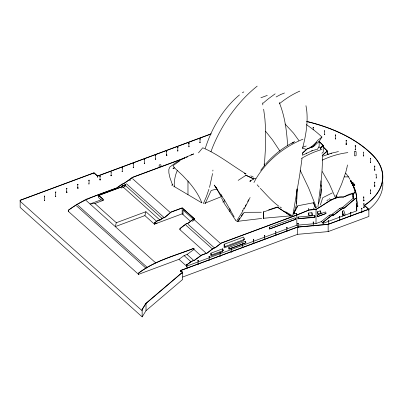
<?xml version="1.0" encoding="UTF-8"?>
<svg xmlns="http://www.w3.org/2000/svg" width="403" height="403" viewBox="0 0 403 403"><rect width="100%" height="100%" fill="white"/><g stroke="black" fill="none" stroke-linecap="round" stroke-linejoin="round"><path stroke-width="0.6" d="M235.73 219.922L235.755 220.466L224.133 203.162L224.234 199.782M201.787 202.22L201.848 202.88L174.101 186.468L174.348 182.247A56.395 32.154 60.6 0 1 176.443 172.549L177.401 170.333M321.161 189.083L320.984 193.208M352.282 184.378L352.262 184.242A82.882 47.851 0 0 0 351.144 182.433M264.383 165.442L265.572 146.445L265.653 130.28L264.927 119.051L263.648 109.178M296.699 200.659L296.406 203.727M296.789 199.425L296.981 188.831M302.386 154.918L302.547 153.216M320.934 193.687L320.244 197.037M352.298 184.312L352.62 184.176A0.977 0.343 -8.9 0 0 352.942 184.07L353.486 184.01A0.977 0.317 2.9 0 0 353.849 184.05M212.829 171.074L212.955 170.041M317.932 206.89C319.796 190.241 322.758 173.612 322.34 156.802M302.043 158.369L299.691 175.114L292.744 215.998L285.455 211.656M320.758 195.616L321.418 188.69L320.979 180.806M352.595 183.582A0.977 0.685 18 0 1 352.832 183.42L353.018 183.123A0.977 0.539 20.1 0 1 353.018 182.907L352.827 182.604A0.977 0.393 13.8 0 1 352.585 182.443L352.328 182.347A4.765 1.929 -71.8 0 1 351.759 182.509L351.678 182.635A4.765 0.655 -84.3 0 1 351.618 183.007M354.343 185.35A0.977 0.685 18 0 1 354.58 185.184L354.766 184.886A0.977 0.539 20.1 0 1 354.766 184.67L354.635 184.493A4.765 3.647 -32.6 0 1 353.557 184.307L353.426 184.398A4.765 0.655 -84.3 0 1 353.235 185.471L352.957 185.496A0.977 0.741 -12.5 0 0 352.801 185.43M212.583 173.512L209.52 187.41M346.802 168.323L347.497 164.933M199.838 138.839L199.994 139.131L200.105 138.818M55.468 192.644L55.73 192.558L55.624 196.347M66.727 188.559L66.727 188.302L66.918 188.574M77.834 184.448L77.724 184.418M78.051 184.307L77.643 184.448L77.834 184.242M88.725 180.292L89.093 180.091L88.937 180.388M88.998 180.302L89.093 180.166M99.833 176.166L100.256 176.166L99.833 176.086M111.092 172.131L111.304 172.021M122.2 167.683L122.411 167.97M133.141 163.759L133.579 163.759M133.413 163.623L133.333 163.82M144.687 159.553L144.254 159.664L144.677 159.523M144.677 159.598L144.355 159.664M155.679 155.618L155.382 155.367M166.454 151.382L166.787 151.271M166.6 151.337L166.832 151.211M166.58 151.347L166.832 151.473M177.839 147.13L177.627 147.166M177.935 147.166L177.783 147.115M188.775 143.13L189.042 143.04M199.772 138.924L200.15 138.914M186.846 264.771L187.098 264.65L186.73 264.776M198.261 260.57C197.42 260.812 198.598 260.247 198.049 260.489M198.155 260.555L197.838 260.65M209.263 256.303L209.152 256.62L209.046 256.303M209.127 256.55L208.94 256.459M209.374 256.414L209.152 256.429M220.048 252.253C220.899 251.517 219.308 254.898 220.512 255.925M231.443 248.117L231.151 248.273L231.584 248.162M231.393 248.102L231.211 248.253M231.473 251.835L231.11 251.83L231.226 252.082M242.258 244.001L242.626 244.027M253.497 240.032L253.794 239.992M264.741 235.911L264.524 235.695M275.566 231.74L275.944 231.649M275.788 235.453L275.818 231.68M287.112 227.614L286.84 227.67M287.112 227.534L286.704 227.675L286.971 227.488M313.146 127.182L313.393 127.449L312.985 127.303M298.089 223.383L297.827 223.564L297.983 223.333M298.094 223.398L297.827 223.307M298.094 227.07L298.175 227.091M324.37 130.774L324.586 130.975M313.045 222.108L313.479 222.063L313.045 222.033M313.292 222.048L313.267 225.821M335.205 135.141L335.538 134.955L335.482 135.262M346.167 140.224L346.414 140.486L346.066 140.254M346.318 140.315L346.278 140.289M328.39 220.753L328.757 220.708L328.516 220.804M355.053 145.946L355.491 145.866L355.053 145.866M355.219 145.997L355.491 145.946M339.759 216.633L339.497 216.451L339.593 216.738M339.87 216.537L339.437 216.648M363.647 152.112L363.446 152.082M350.545 212.522L350.812 212.371M350.912 212.401L350.6 212.583M350.852 212.462L350.786 212.552M370.402 158.399L370.705 158.651L370.458 158.455M370.735 158.505L370.458 158.706M363.823 197.127L363.546 196.991M363.98 197.102L363.713 196.871L363.713 197.127M363.904 204.009L363.854 203.994M374.478 166.278L374.916 166.278L374.543 166.112M374.589 166.091L374.886 166.137L374.639 166.323M375.903 174.257C376.352 174.207 375.994 173.401 376.372 177.899M375.903 174.267L376.004 174.192M374.553 182.413L374.861 182.156L374.599 182.433M374.861 182.332L374.815 182.136M374.921 182.211L374.553 182.332M320.481 197.067L319.035 202.195L318.239 203.575M345.789 172.197L346.771 168.474M302.457 148.561C305.786 136.053 308.134 123.026 306.683 110.059M145.936 211.721L116.326 222.723L115.268 226.612L144.884 215.61L145.936 211.721L156.797 221.469M205.268 148.385C211.741 128.094 223.035 108.669 239.513 94.891M44.773 200.477C44.098 200.135 44.3 200.684 44.743 200.286M55.367 196.221C56.37 196.034 54.823 196.583 55.876 196.236M66.984 192.231C66.409 191.329 66.545 193.017 66.979 192.07M100.287 179.889C99.979 178.937 99.586 180.549 100.287 179.773M111.394 175.763C111.037 174.816 110.76 176.433 111.394 175.648M133.101 167.467L133.61 167.321L133.111 167.502M155.316 159.215C155.855 158.434 155.996 159.704 155.351 159.14M178.01 150.898L177.532 151.004L178.01 150.782M189.143 146.732C188.8 147.055 188.604 146.365 189.103 146.803M199.747 142.677L200.251 142.607L199.742 142.632M186.77 268.227L186.806 268.579M220.008 256.112L220.27 255.93M253.819 243.629L253.326 243.619M264.423 239.573L264.937 239.584M324.304 134.506L324.813 134.516M335.684 138.859C335.16 137.962 335.15 139.619 335.684 138.743M313.509 225.866L313.04 225.892M339.895 220.255L339.402 220.245M370.256 162.172L370.76 162.344L370.342 162.192M364.015 200.83C363.496 199.868 363.597 201.621 363.995 200.598M362.106 212.003L361.672 212.18M364.176 207.706L363.672 207.535M370.78 193.778L370.292 193.566L370.79 193.737M374.452 185.909C375.032 186.811 374.911 185.108 374.458 186.07M293.812 214.305L296.613 204.029L297.071 189.042M208.925 189.264L206.437 196.493L203.324 203.686M345.492 173.169L341.563 184.236L336.827 194.921M320.35 205.026L322.717 197.727L332.349 192.886M352.121 183.748L352.595 183.587M353.093 185.592L353.496 185.551A0.977 0.766 4.7 0 1 353.864 185.511L354.343 185.35M210.945 151.785L212.416 147.755A94.589 55.282 -59.4 0 1 257.225 86.116M247.699 201.601L248.631 199.54M249.472 198.86L250.097 197.47M205.162 203.661L211.187 190.478L217.172 188.906M353.854 184.05L354.333 184.206A0.977 0.393 13.8 0 0 354.569 184.367L354.756 184.524M335.447 197.888L336.782 195.017M171.804 185.415L172.343 184.282M173.879 186.937L174.418 185.803M249.261 199.319L244.022 209.127M253.94 182.579L255.709 179.219A76.54 58.274 -33.9 0 1 302.945 139.201M293.883 212.734L295.862 209.061M296.427 208.008L297.555 205.913M293.681 213.666L297.943 205.752L313.509 202.749L315.524 208.21M317.196 149.624L319.151 146.511L319.151 141.478L321.926 137.025A134.788 57.836 10.6 0 0 306.29 124.613M320.259 149.05L321.403 146.929L323.01 145.493L320.838 143.292A135.131 78.016 0 0 0 319.111 141.68M320.445 149.115L321.589 146.999L323.266 145.498L321.025 143.226A135.348 78.142 0 0 0 318.854 141.211M245.19 206.255L246.077 204.704M243.135 210.643L236.41 221.333M97.627 177.179L97.627 175.98L94.05 172.776L20.15 200.226L20.271 201.414L141.997 310.642L141.997 309.564L145.815 303.419L182.433 272.242L180.489 270.494L297.51 227.02L328.072 224.29L368.569 209.243L368.569 210.321M20.15 200.226L20.15 207.414L142.148 316.884L142.148 309.695L146.017 303.479L182.695 272.242L180.791 270.529L297.59 227.141L328.153 224.411L368.871 209.283L368.871 216.471L328.153 231.599L297.59 234.329L182.559 277.062M142.148 316.884L146.017 310.668L182.695 279.43L182.695 272.242M351.215 182.735A4.765 3.889 -0.5 0 0 351.582 182.569L351.809 182.544A4.765 3.647 -32.6 0 0 352.887 182.73L353.144 182.735M243.266 209.338L244.243 207.797M350.67 180.569L350.837 180.675A0.977 0.393 13.8 0 0 351.073 180.841L351.27 181.138A0.977 0.539 20.1 0 0 351.27 181.355L351.084 181.652M242.324 210.875L243.029 209.852M261.391 212.245L244.203 212.316L237.79 221.655L237.649 221.328L239.785 218.219M241.211 216.144L242.989 213.55M222.889 202.205L223.605 201.188M44.295 196.684L44.708 196.825L44.516 196.619M55.841 192.634L55.407 192.604L55.836 192.589M66.571 188.523L66.838 188.544L66.571 188.418M89.048 180.257C89.033 180.252 89.098 184.347 88.927 184M99.833 176.101L100.156 176.025M155.417 155.518L155.679 155.442L155.417 155.598M166.454 151.301L166.787 151.382M177.723 147.055C178.494 147.448 176.947 147.291 177.935 147.266M188.967 143.176L188.695 143.115L189.042 143.141M186.846 264.63L186.866 264.62M220.164 252.258L220.154 252.384M324.586 130.779L324.405 130.93M253.386 239.926L253.653 240.032L253.422 239.901M335.236 135L335.538 135.171M275.682 231.68L275.864 231.705M346.066 140.435L346.434 140.309M355.265 149.684C355.335 149.694 355.789 147.579 355.275 145.8M363.476 152.127L363.556 155.87M339.749 220.245L339.432 220.25M350.65 212.477L350.912 212.502M370.594 190.06L370.377 189.848L370.689 190.105M364.04 203.762L363.738 203.883M364.141 203.913L363.718 203.903M362.02 208.376L361.708 208.2L361.803 208.487M352.413 184.247L352.474 184.282A4.765 2.992 55.2 0 0 353.355 184.287L353.507 184.272A4.765 1.929 -71.8 0 0 354.076 184.116L354.212 184.035M260.691 170.383L265.154 164.656M55.377 196.306L55.841 196.306M66.943 192.181L66.5 192.171L66.974 192.145M100.261 179.809L99.818 179.798L100.302 179.854M110.906 175.678L111.399 175.688L110.901 175.632M144.209 163.22L144.722 163.351M144.682 163.306L144.214 163.26M166.923 155.019L166.449 155.044L166.933 155.1M197.802 264.166L198.301 264.177M324.314 134.587L324.803 134.552M231.121 251.91L231.503 251.709M335.654 138.788L335.2 138.803L335.674 138.778M346.479 144.143L345.97 144.168M346.439 144.098L345.996 144.088M363.31 155.83L363.783 155.805L363.299 155.744M350.806 181.869L350.842 181.824A0.977 0.685 18 0 1 351.078 181.657M374.941 169.915L374.468 169.94L374.951 170.001M374.951 185.959L374.478 185.984L374.966 186.04M364.015 200.709L363.541 200.734L363.995 200.714M370.78 193.657L370.286 193.762L370.76 193.662M363.687 207.616L364.186 207.666M353.512 184.735L353.829 184.347M198.452 152.893L202.759 147.77C218.179 154.248 231.725 165.326 246.127 173.955M351.607 182.609L351.809 182.589A4.765 3.662 31.8 0 0 352.892 183.229L353.149 183.345M353.507 184.272L353.355 184.373A4.765 2.967 -55.7 0 1 352.585 185.138M265.809 163.92C273.823 154.626 283.712 146.964 294.754 141.599M310.859 147.196L316.773 142.042M192.523 221.423L194.266 219.731L194.266 218.653L182.237 207.862L170.948 212.054L164.887 217.227L162.802 217.998L160.585 219.559L157.251 220.799L154.289 222.975L154.289 224.053L157.251 222.955M302.638 152.823L307.212 148.717L313.141 146.637L314.909 145.045M302.366 153.306L307.398 148.788L313.327 146.702L319.151 141.478M321.881 153.271L323.266 152.027L323.266 145.498M322.153 155.467L327.125 151.009L323.856 147.694A138.652 80.051 0 0 0 322.979 146.863M322.38 155.498L327.382 151.014A138.874 80.177 0 0 0 323.166 146.798M55.292 191.954L55.952 191.954M184.735 157.911L132.31 177.385L124.164 183.33L121.948 184.156L116.764 187.894L86.035 199.304L76.414 204.679L68.268 210.22L68.268 211.298L138.531 274.347L178.982 259.32L186.604 266.156L296.835 225.212L316.007 223.554L321.256 221.605L329.337 215.247L332.299 214.149L339.699 208.401L342.661 207.303L353.154 198.256L353.154 193.46L355.033 192.725A109.067 53.77 14.4 0 0 351.461 182.04M323.04 223.207L323.04 222.129L331.12 215.771L334.082 214.673L341.487 208.925L344.449 207.827L354.937 198.78L356.554 198.175L356.287 195.395A82.882 47.851 0 0 0 352.57 184.765M356.786 198.246L356.786 210.824L323.161 223.312L323.161 222.234L331.241 215.877L334.203 214.779L341.608 209.036L344.57 207.933L355.058 198.886L356.786 198.246A83.104 47.977 0 0 0 350.746 181.496M190.831 221.615L182.171 213.847L154.409 224.159L154.409 223.081L157.371 220.904L160.701 219.665L162.923 218.109L165.008 217.333L171.068 212.159L182.171 208.034L194.266 218.653M279.405 103.732C285.641 98.67 292.462 94.262 299.862 91.093M321.926 137.025L317.665 140.38L313.141 146.637M206.648 253.653L179.894 229.65L179.894 228.572L185.818 224.008L188.04 223.181L193.964 218.617L193.964 219.776M180.015 229.755L180.015 228.677L185.939 224.113L188.161 223.287L194.08 218.723M186.483 266.051L186.483 264.973L191.601 261.235L194.563 260.137L201.455 255.099L207.117 252.998L213.036 248.429L215.257 247.603L221.182 243.039L296.799 214.95L309.01 209.953L315.932 209.353C324.687 204.845 332.943 195.883 343.527 197.037L353.154 193.46M186.604 266.156L186.604 265.078L191.717 261.34L194.679 260.242L201.576 255.205L207.233 253.104L213.157 248.535L215.378 247.714L221.302 243.145L296.835 215.086L309.046 210.079L316.048 209.459L331.684 199.732L338.716 197.117L343.527 197.037L349.018 194.322L355.033 192.725M44.592 196.805L44.486 196.619M66.807 188.463L66.883 188.418M66.938 188.478L66.515 188.463M77.739 184.352L77.834 188.1M122.366 167.991L122.174 167.759M155.477 155.472L155.568 159.22M189.042 143.221L188.831 142.929M199.964 138.864L200.185 138.99M335.372 135.086L335.618 135.076M242.279 244.052L242.47 243.971M253.306 239.256L253.845 239.256M264.836 235.775L264.605 235.911M364.317 206.507L364.317 205.429L369.103 201.853A75.699 43.705 0 0 0 373.118 155.714A134.673 77.754 0 0 0 306.698 121.56M68.389 211.404L68.389 210.326C82.716 199.374 100.13 194.145 116.88 188C121.872 184.126 127.64 181.723 132.431 177.491L184.876 158.006M178.982 259.32L184.095 255.583L187.057 254.479L193.954 249.447L193.833 248.258C174.973 255.668 154.712 260.676 138.415 273.158L138.415 274.236M275.189 93.818L268.987 98.327A93.34 54.551 -59.4 0 0 263.063 103.274M98.574 195.384L103.032 199.384L103.032 200.462L101.128 199.833L98.574 197.541L98.574 195.384L121.278 186.952C122.104 186.473 126.23 182.856 125.716 185.798M98.876 196.503L98.876 195.425L121.394 187.057L123.494 185.546L125.716 184.72M179.894 160.752L173.023 165.658L174.549 167.91L182.73 175.577L188.856 182.161M173.94 167.779L172.932 168.499L174.549 167.91M121.278 188.03L123.373 187.249L125.595 185.692L125.595 184.614M351.199 182.302L351.733 182.247A0.977 0.317 2.9 0 0 352.101 182.282L352.464 182.272M242.253 247.628L242.697 247.638M253.361 243.624L253.482 243.614M328.329 224.259L328.772 224.27M362.08 212.038L361.607 211.953L362.09 211.892M138.531 274.347L138.531 273.269C154.833 260.781 175.093 255.774 193.954 248.369M326.888 200.593L328.4 199.576M242.369 92.816L243.845 91.854M238.123 180.393L245.956 175.32L253.825 179.028M291.938 143.312L293.802 142.123M249.996 181.184L254.56 178.403L255.819 178.277M350.756 180.584L350.58 180.584A4.765 1.929 -71.8 0 1 350.378 180.67M354.897 185.108L354.64 184.997A4.765 3.662 31.8 0 1 353.557 184.352L353.507 184.388A4.765 1.96 71.4 0 0 354.086 185.38L354.262 185.471M276.07 96.987L280.538 94.584M353.174 183.934L353.219 184.03A4.765 0.695 84 0 0 353.426 184.267L353.33 184.332A4.765 3.889 -0.5 0 1 352.449 184.68M302.452 155.226L312.38 150.616L316.753 149.412M260.892 97.778L267.3 95.39M322.239 160.147C330.319 156.314 338.994 153.664 347.885 152.606M351.23 182.559A4.765 2.992 55.2 0 0 351.607 182.524L351.759 182.624A4.765 1.96 71.4 0 0 352.338 183.617L352.474 183.813M200.049 138.98L199.994 142.662M374.543 166.187L374.85 166.187M209.152 260.207L209.233 256.459M253.522 239.936L253.683 239.971M209.207 260.142L209.102 260.142M298.064 223.433L297.983 227.191M339.709 216.592L339.653 220.33M311.544 150.969L312.38 150.616M322.294 156.374L331.669 153.135L338.515 151.553M190.831 155.1L193.707 153.906L184.221 157.895L175.431 162.913L169.769 167.114L168.827 169.451L168.877 172.947L169.91 177.617L172.741 185.587M306.179 153.291L306.683 153.08M231.539 251.946L231.136 251.905M264.801 239.589L264.69 239.311L264.544 239.584M280.7 94.514L284.508 92.972M204.664 203.339L221.257 196.679M20.271 200.336L93.985 172.952L97.561 176.156L97.561 177.234M97.627 175.98L211.016 133.861M97.561 176.156L211.147 133.962M185.914 157.472L187.677 156.817M129.504 180.463L130.678 180.03M124.487 186.1L125.595 185.692L162.338 218.663M101.128 199.833L90.02 203.958L94.886 203.49L103.218 200.397L103.218 199.319L98.876 195.425M194.266 219.731L220.713 243.699M295.192 219.529L269.31 229.146L269.31 227.347L295.192 217.736L295.787 219.167L269.904 228.783L269.31 228.249M243.543 239.578L243.543 240.656L224.139 247.865L224.139 244.268L243.543 237.06L244.495 239.352L225.091 246.56L224.139 245.709M317.423 211.847L320.199 210.814L321.151 213.106L318.375 214.139L317.423 213.283L317.423 211.847L318.375 214.139M222.663 250.49L222.663 251.684L210.895 256.056L210.895 253.18L222.663 248.812L223.373 250.53L211.61 254.903L210.895 254.258M245.346 243.085L228.874 249.2L228.874 247.407L245.346 241.286L245.941 242.717L229.468 248.837L228.874 248.303M325.584 213.706L317.423 216.738L317.423 214.94L325.584 211.907L326.178 213.343L318.017 216.376L317.423 215.842M342.303 216.204L342.303 211.172L343.784 210.623L345.21 214.779L343.729 215.328L342.303 214.048M302.663 147.251L306.22 145.997M321.881 149.382L315.342 151.669A75.527 57.503 -33.9 0 0 301.384 158.465M268.63 209.862L277.38 206.976L291.102 216.149L277.491 207.303L263.486 211.918L263.638 218.592L263.381 211.59M353.567 184.77L354.172 184.579M328.294 154.148L329.055 153.921M330.823 153.387L331.669 153.135M250.172 181.093L250.903 180.892L249.694 181.174M44.36 195.959L44.673 195.959M177.809 147.241L177.783 150.969M77.724 184.196L78.051 184.383M264.575 235.674L264.897 235.831M121.998 171.471C122.502 171.487 122.406 171.557 122.028 171.663M237.649 221.328L261.391 218.491L261.537 218.814M263.532 218.265L290.996 215.822M308.663 213.006L311.927 212.724L312.189 215.167L308.925 215.449L308.663 213.006L308.925 215.449M314.803 215.57L314.803 217.368L298.044 218.819L298.044 217.021L314.803 215.57L314.97 217.096L298.21 218.547L298.044 217.917M293.858 213.776L296.699 213.54M324.586 130.899L324.561 134.632M133.302 163.558L133.358 163.82M66.727 188.493L66.727 192.221M370.589 189.964L370.533 193.732M363.768 197.057L363.768 200.785M363.904 203.888L363.929 207.661M297.827 223.489L298.175 223.333M242.47 244.102L242.47 247.83M186.942 264.726L186.942 268.453M350.444 180.519L350.716 180.509M275.843 235.478L275.531 235.327L275.864 235.191M220.27 255.809L220.003 255.955L220.25 256.106M356.695 206.522L357.829 206.487L357.637 204.492A84.237 48.632 0 0 0 356.564 199.888M344.182 176.912L348.494 176.852L349.955 179.34M350.403 180.871A4.765 3.647 -32.6 0 0 351.139 180.967L351.396 180.972M346.192 140.405L346.222 144.138M370.488 162.243L370.513 158.555M374.725 166.217L374.694 169.99M361.834 208.427L361.939 208.245M44.486 196.745L44.516 200.472M264.68 235.851L264.68 239.578M253.517 240.112L253.764 239.845M376.105 178.04C376.402 177.632 375.646 178.191 376.342 177.945M350.832 215.943L350.499 216.199L350.852 216.053M275.864 235.312L275.597 235.554M351.819 183.058L352.424 183.118M318.627 146.979L320.848 147.805M310.844 146.858L311.993 147.286M302.623 148.092L306.638 149.584M351.401 181.582L351.144 181.466A4.765 3.662 31.8 0 1 350.766 181.274M253.653 239.946L253.578 243.704M231.443 248.198L231.367 251.956M250.696 175.849L253.487 177.164M245.492 174.983L253.925 178.957M339.84 220.229L339.558 220.245M287.082 231.105L286.674 231.131L286.755 231.453M244.223 173.255L245.578 174M278.901 206.255C271.889 201.238 266.252 194.478 260.262 188.312M279.939 206.93L281.49 207.938M322.843 146.798L323.518 147.297M326.959 152.823L327.634 153.321M335.523 135.111L335.427 138.854M187.098 264.575L186.755 264.726M368.871 209.283L364.584 205.434A75.92 43.831 0 0 0 373.314 155.649A134.894 77.88 0 0 0 306.784 121.439M364.317 205.429L368.569 209.243M354.494 199.455L353.154 198.256L352.998 196.634A79.582 45.947 0 0 0 352.811 195.541M335.83 195.606L338.137 197.677M342.661 207.303L344.001 208.502M329.256 198.629L331.1 200.286M339.699 208.401L341.039 209.605M332.299 214.149L333.639 215.348M329.337 215.247L330.677 216.451M320.516 212.537L321.151 213.106M316.048 209.459L316.007 223.554M313.161 207.948L315.005 209.605M321.256 221.605L323.161 223.312M295.192 218.633L295.787 219.167M243.86 238.783L244.495 239.352M193.128 219.126L183.007 210.044L183.007 214.592M223.373 250.53L222.663 249.89L222.663 248.812M188.161 224.365L214.325 247.845M185.939 225.191L212.572 249.089M132.431 178.569L170.484 212.719M126.371 183.743L164.424 217.887M201.011 255.784L193.833 249.341L193.833 248.258M122.064 185.34L122.94 186.126M123.373 187.249L160.122 220.219M144.884 215.61L154.409 224.159M187.057 254.479L193.677 260.424M184.095 255.583L191.158 261.92M94.886 203.49L116.326 222.723M86.156 200.493L155.719 262.907M78.011 205.313L147.105 267.31M76.535 205.862L146.093 268.277M356.509 203.47L356.695 205.444L357.829 206.487M285.017 123.983L293.49 133.096L298.865 140.536M259.179 187.108L257.114 184.75M265.522 131.197L272.463 139.841L279.924 151.11M188.906 182.221C194.06 188.251 198.684 194.861 201.631 202.266M345.235 172.58L348.494 176.852M361.768 208.396L361.864 212.079M328.45 220.773L328.546 224.456M363.808 155.88C363.184 154.974 363.38 156.681 363.803 155.719M298.24 227.075L297.736 227.101M322.234 171.507L329.291 183.793L335.402 197.777M300.109 170.106L308.658 188.09L316.526 207.842M234.168 216.945L225.262 201.273L214.184 185.048L216.547 188.12L215.429 186.463L220.834 196.326M351.426 182.166L351.471 182.267A4.765 0.695 84 0 0 351.678 182.499M221.459 197.616L223.605 202.256M279.224 102.443C284.83 116.094 286.775 130.92 287.606 145.559M317.423 214.94L318.017 216.376M269.31 227.347L269.904 228.783M228.874 247.407L229.468 248.837M224.139 244.268L225.091 246.56M210.895 253.18L211.61 254.903M313.403 202.382L315.363 207.691M342.303 211.172L343.729 215.328M351.562 182.529L351.678 182.962M314.803 216.466L314.97 217.096M312.189 215.167L311.927 212.724M308.29 208.25L308.723 209.918M296.799 214.95L296.835 225.212M296.079 213.252L296.653 215.474M262.464 102.876L262.877 104.951M306.653 109.873L305.958 105.667M298.044 217.021L298.21 218.547M356.509 207.963L356.786 210.824M352.827 193.445L352.927 194.473L352.927 193.395M264.141 163.825L264.297 165.693M320.995 184.891L321.065 186.468M374.709 182.292L374.709 186.035M356.695 205.444L356.695 209.938M356.554 198.175L356.554 199.258M353.068 197.364L352.998 194.12A79.582 45.947 0 0 0 352.811 193.027M350.756 212.462L350.756 216.204M328.153 224.411L328.153 231.599M327.382 151.014L327.382 154.737M327.125 151.009L327.125 152.087M323.01 145.493L323.01 146.571M320.199 210.814L320.199 211.771M313.202 127.353L313.202 129.857M297.59 227.141L297.59 234.329M286.891 227.584L286.891 231.327M245.346 241.286L245.346 242.183M229.942 208.668L229.942 211.812M198.049 260.585L198.049 264.328M188.886 143.1L188.886 146.843M187.974 180.932L187.974 194.674M182.433 272.242L182.433 273.32M182.171 208.034L182.171 213.847M180.791 270.529L180.791 271.728M180.489 270.494L180.489 271.572M166.676 151.352L166.676 155.095M161.014 166.847L161.014 165.215L160.298 164.575L159.19 164.988L159.19 167.703M146.017 303.479L146.017 310.668M144.465 159.603L144.465 163.346M133.358 163.729L133.358 167.472M122.255 167.855L122.255 171.597M111.147 171.98L111.147 175.723M100.045 176.101L100.045 179.849M93.985 172.952L93.985 174.031M382.749 181.874A75.92 43.831 0 0 1 368.392 209.837M77.729 187.959L78.076 188.141L77.729 187.959M88.831 183.839C89.471 184.141 88.559 183.944 88.862 183.808M144.576 163.225L144.571 163.21M355.169 149.523C355.844 149.704 354.836 149.735 355.169 149.523M77.588 187.934L78.091 187.984L77.588 187.934M144.219 163.18L144.712 163.391L144.219 163.18M166.429 154.933L166.923 155.14L166.429 154.933M324.314 134.466L324.803 134.673L324.314 134.466M313.02 225.66L313.524 225.71L313.02 225.66M345.976 143.972L346.469 144.178L345.976 143.972M374.452 169.829L374.941 170.036L374.452 169.829M355.416 151.1L354.308 151.513L354.308 155.316L355.018 155.961L356.131 155.548L356.131 151.745L355.416 151.1M222.008 196.261L220.864 194.589L222.008 196.261"/></g></svg>
